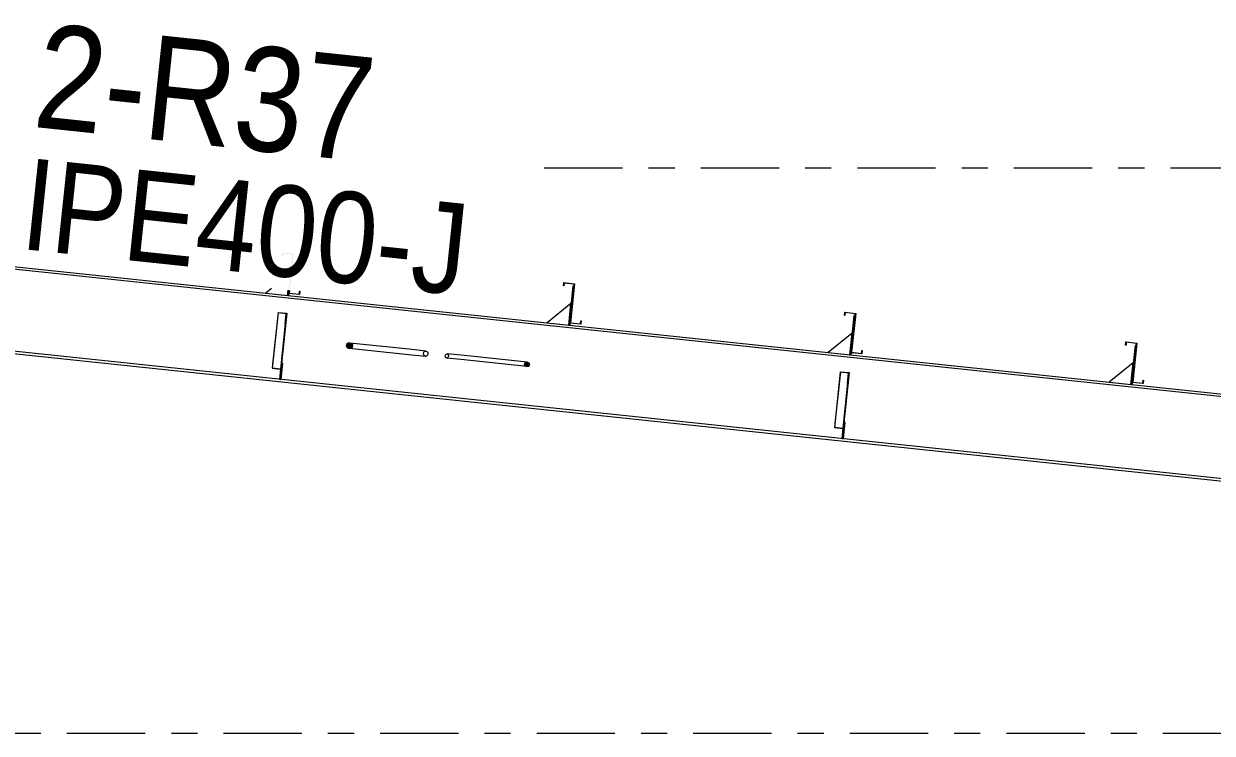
# Model space of a CAD drawing. Header units: millimetres. Extents: x -49 to 773, y -82 to 492.
# Drawn here: x 270.4 to 315.95, y 425.75 to 452.93 of the extents above; entities that cross this region are included whole.
import ezdxf

# ---------------------------------------------------------------- set-up
doc = ezdxf.new("R2010")
doc.units = ezdxf.units.MM
for name, pattern in [('XKITLINE00', [0]), ('XKITLINE02', [4, 2, -2]), ('XKITLINE03', [6, 3, -1, 1, -1])]:
    doc.linetypes.add(name, pattern=pattern)
for name, color, linetype, lineweight in [('Part', 2, 'Continuous', 0), ('PartMark', 7, 'Continuous', 0), ('S-grid', 1, 'Continuous', 0)]:
    doc.layers.add(name, color=color, linetype=linetype, lineweight=lineweight)
doc.styles.add('ARIAL', font='ARIAL.TTF')

# ---------------------------------------------------------------- blocks, each defined once
blk = doc.blocks.new('*A404')
at = {"layer": 'Part'}
blk.add_hatch(color=3, dxfattribs=at).paths.add_polyline_path([(291.736, 441.439), (291.748, 441.549), (291.763, 441.547), (291.749, 441.423), (291.335, 441.467), (291.493, 442.96), (291.108, 443), (291.097, 442.891), (291.082, 442.893), (291.095, 443.017), (291.509, 442.973), (291.352, 441.48)], flags=17)
blk = doc.blocks.new('*A405')
at = {"layer": 'Part'}
blk.add_hatch(color=3, dxfattribs=at).paths.add_polyline_path([(282.964, 440.681), (283.008, 440.637), (283.02, 440.584), (282.997, 440.534), (282.945, 440.501), (282.877, 440.494), (282.813, 440.515), (282.768, 440.558), (282.756, 440.612), (282.779, 440.662), (282.832, 440.694), (282.899, 440.701)], flags=17)
blk = doc.blocks.new('*A406')
at = {"layer": 'Part'}
blk.add_hatch(color=3, dxfattribs=at).paths.add_polyline_path([(280.963, 442.576), (280.974, 442.685), (280.989, 442.683), (280.976, 442.559), (280.561, 442.603), (280.719, 444.096), (280.334, 444.137), (280.323, 444.027), (280.308, 444.029), (280.321, 444.153), (280.736, 444.11), (280.578, 442.616)], flags=17)
blk = doc.blocks.new('*A410')
at = {"layer": 'Part'}
blk.add_hatch(color=3, dxfattribs=at).paths.add_polyline_path([(280.147, 441.855), (280.15, 441.876), (280.481, 441.841), (280.437, 441.421), (280.42, 441.423), (280.462, 441.822)], flags=17)
blk = doc.blocks.new('*A411')
at = {"layer": 'Part'}
blk.add_hatch(color=3, dxfattribs=at).paths.add_polyline_path([(289.7, 439.963), (289.774, 439.931), (289.799, 439.869), (289.762, 439.814), (289.683, 439.797), (289.609, 439.83), (289.583, 439.892), (289.621, 439.947)], flags=17)
blk = doc.blocks.new('*A413')
at = {"layer": 'Part'}
blk.add_hatch(color=3, dxfattribs=at).paths.add_polyline_path([(313.283, 439.167), (313.295, 439.276), (313.31, 439.274), (313.297, 439.15), (312.882, 439.194), (313.04, 440.687), (312.655, 440.728), (312.644, 440.618), (312.629, 440.62), (312.642, 440.744), (313.056, 440.701), (312.899, 439.207)], flags=17)
blk = doc.blocks.new('*A414')
at = {"layer": 'Part'}
blk.add_hatch(color=3, dxfattribs=at).paths.add_polyline_path([(302.51, 440.303), (302.521, 440.412), (302.536, 440.411), (302.523, 440.286), (302.109, 440.33), (302.266, 441.824), (301.882, 441.864), (301.87, 441.755), (301.855, 441.756), (301.868, 441.881), (302.283, 441.837), (302.125, 440.344)], flags=17)
blk = doc.blocks.new('*A415')
at = {"layer": 'Part'}
blk.add_hatch(color=3, dxfattribs=at).paths.add_polyline_path([(291.736, 441.439), (291.748, 441.549), (291.763, 441.547), (291.749, 441.423), (291.335, 441.467), (291.493, 442.96), (291.108, 443), (291.097, 442.891), (291.082, 442.893), (291.095, 443.017), (291.509, 442.973), (291.352, 441.48)], flags=17)
blk = doc.blocks.new('*A416')
at = {"layer": 'Part'}
blk.add_hatch(color=3, dxfattribs=at).paths.add_polyline_path([(301.695, 439.582), (301.697, 439.603), (302.028, 439.568), (301.984, 439.148), (301.967, 439.15), (302.009, 439.549)], flags=17)
blk = doc.blocks.new('*A417')
at = {"layer": 'Part'}
blk.add_hatch(color=3, dxfattribs=at).paths.add_polyline_path([(280.963, 442.576), (280.974, 442.685), (280.989, 442.683), (280.976, 442.559), (280.561, 442.603), (280.719, 444.096), (280.334, 444.137), (280.323, 444.027), (280.308, 444.029), (280.321, 444.153), (280.736, 444.11), (280.578, 442.616)], flags=17)
blk = doc.blocks.new('*A421')
at = {"layer": 'Part'}
blk.add_hatch(color=3, dxfattribs=at).paths.add_polyline_path([(313.283, 439.167), (313.295, 439.276), (313.31, 439.274), (313.297, 439.15), (312.882, 439.194), (313.04, 440.687), (312.655, 440.728), (312.644, 440.618), (312.629, 440.62), (312.642, 440.744), (313.056, 440.701), (312.899, 439.207)], flags=17)
blk = doc.blocks.new('*A422')
at = {"layer": 'Part'}
blk.add_hatch(color=3, dxfattribs=at).paths.add_polyline_path([(302.51, 440.303), (302.521, 440.412), (302.536, 440.411), (302.523, 440.286), (302.109, 440.33), (302.266, 441.824), (301.882, 441.864), (301.87, 441.755), (301.855, 441.756), (301.868, 441.881), (302.283, 441.837), (302.125, 440.344)], flags=17)
blk = doc.blocks.new('*A1511')
at = {"layer": 'S-grid', "color": 1, "linetype": 'XKITLINE03', "lineweight": 0}
blk.add_line((290.348, 447.415), (537.176, 447.415), dxfattribs=at)
blk = doc.blocks.new('*A1512')
at = {"layer": 'S-grid', "color": 1, "linetype": 'XKITLINE03', "lineweight": 0}
blk.add_line((2.06, 425.748), (484.241, 425.748), dxfattribs=at)
blk = doc.blocks.new('*A1867')
at = {"layer": 'Part', "color": 7, "linetype": 'XKITLINE02', "lineweight": 0}
for p, q in [((269.132, 443.616), (268.805, 440.516)), ((269.134, 443.641), (269.143, 443.723)), ((341.777, 436.062), (341.427, 432.747)), ((334.082, 433.631), (333.751, 433.666)), ((334.071, 433.523), (333.739, 433.558))]:
    blk.add_line(p, q, dxfattribs=at)
at = {"layer": 'Part', "color": 2, "linetype": 'XKITLINE00', "lineweight": 0}
for p, q in [((269.134, 443.641), (269.132, 443.616)), ((341.765, 435.955), (269.132, 443.616)), ((269.143, 443.723), (341.777, 436.062)), ((268.805, 440.516), (268.793, 440.409)), ((333.739, 433.558), (268.793, 440.409)), ((333.751, 433.666), (268.805, 440.516)), ((341.438, 432.855), (334.082, 433.631)), ((341.427, 432.747), (334.071, 433.523))]:
    blk.add_line(p, q, dxfattribs=at)
blk = doc.blocks.new('*A1913')
at = {"layer": 'Part', "color": 2, "linetype": 'XKITLINE00', "lineweight": 0}
for p, q in [((301.855, 441.756), (301.868, 441.881)), ((301.868, 441.881), (302.283, 441.837)), ((301.882, 441.864), (301.87, 441.755)), ((302.266, 441.824), (301.882, 441.864)), ((302.109, 440.33), (302.266, 441.824)), ((302.283, 441.837), (302.125, 440.344)), ((301.87, 441.755), (301.855, 441.756)), ((302.51, 440.303), (302.521, 440.412)), ((302.521, 440.412), (302.536, 440.411)), ((302.536, 440.411), (302.523, 440.286)), ((302.523, 440.286), (302.109, 440.33)), ((302.125, 440.344), (302.51, 440.303))]:
    blk.add_line(p, q, dxfattribs=at)
blk = doc.blocks.new('*A1914')
at = {"layer": 'Part', "color": 2, "linetype": 'XKITLINE00', "lineweight": 0}
for p, q in [((291.082, 442.893), (291.095, 443.017)), ((291.097, 442.891), (291.082, 442.893)), ((291.095, 443.017), (291.509, 442.973)), ((291.108, 443), (291.097, 442.891)), ((291.493, 442.96), (291.108, 443)), ((291.335, 441.467), (291.493, 442.96)), ((291.509, 442.973), (291.352, 441.48)), ((291.749, 441.423), (291.335, 441.467)), ((291.352, 441.48), (291.736, 441.439)), ((291.736, 441.439), (291.748, 441.549)), ((291.748, 441.549), (291.763, 441.547)), ((291.763, 441.547), (291.749, 441.423))]:
    blk.add_line(p, q, dxfattribs=at)
blk = doc.blocks.new('*A1915')
at = {"layer": 'Part', "color": 2, "linetype": 'XKITLINE00', "lineweight": 0}
for p, q in [((282.779, 440.662), (282.756, 440.612)), ((282.756, 440.612), (282.768, 440.558)), ((282.768, 440.558), (282.813, 440.515)), ((282.832, 440.694), (282.779, 440.662)), ((282.813, 440.515), (282.877, 440.494)), ((282.899, 440.701), (282.832, 440.694)), ((282.877, 440.494), (282.945, 440.501)), ((285.151, 440.254), (282.877, 440.494)), ((285.173, 440.462), (282.899, 440.701)), ((282.964, 440.681), (282.899, 440.701)), ((282.945, 440.501), (282.997, 440.534)), ((283.008, 440.637), (282.964, 440.681)), ((282.997, 440.534), (283.02, 440.584)), ((283.02, 440.584), (283.008, 440.637))]:
    blk.add_line(p, q, dxfattribs=at)
at = {"layer": 'Part', "color": 7, "linetype": 'XKITLINE02', "lineweight": 0}
for p, q in [((285.817, 440.394), (285.173, 440.462)), ((285.795, 440.186), (285.151, 440.254)), ((285.725, 440.299), (285.741, 440.349)), ((285.73, 440.246), (285.725, 440.299)), ((285.756, 440.205), (285.73, 440.246)), ((285.741, 440.349), (285.775, 440.384)), ((285.795, 440.186), (285.756, 440.205)), ((285.775, 440.384), (285.817, 440.394)), ((285.837, 440.196), (285.795, 440.186)), ((285.817, 440.394), (285.856, 440.375)), ((285.871, 440.231), (285.837, 440.196)), ((285.856, 440.375), (285.882, 440.334)), ((285.887, 440.281), (285.871, 440.231)), ((285.882, 440.334), (285.887, 440.281))]:
    blk.add_line(p, q, dxfattribs=at)
blk = doc.blocks.new('*A1916')
at = {"layer": 'Part', "color": 2, "linetype": 'XKITLINE00', "lineweight": 0}
for p, q in [((280.561, 442.603), (280.574, 442.719)), ((280.589, 442.717), (280.578, 442.616)), ((280.973, 442.677), (280.974, 442.685)), ((280.974, 442.685), (280.989, 442.683)), ((280.989, 442.683), (280.988, 442.675)), ((280.976, 442.559), (280.561, 442.603)), ((280.578, 442.616), (280.963, 442.576)), ((280.963, 442.576), (280.973, 442.677)), ((280.988, 442.675), (280.976, 442.559))]:
    blk.add_line(p, q, dxfattribs=at)
blk = doc.blocks.new('*A1929')
at = {"layer": 'Part', "color": 2, "linetype": 'XKITLINE00', "lineweight": 0}
for p, q in [((280.147, 441.855), (279.924, 439.736)), ((280.147, 441.855), (280.15, 441.876)), ((280.462, 441.822), (280.147, 441.855)), ((280.15, 441.876), (280.481, 441.841)), ((280.481, 441.841), (280.253, 439.675)), ((280.42, 441.423), (280.462, 441.822)), ((280.42, 441.423), (280.213, 439.454)), ((280.437, 441.421), (280.42, 441.423)), ((279.924, 439.736), (280.239, 439.703)), ((280.213, 439.454), (280.229, 439.453))]:
    blk.add_line(p, q, dxfattribs=at)
at = {"layer": 'Part', "color": 7, "linetype": 'XKITLINE02', "lineweight": 0}
for p, q in [((279.925, 439.749), (280.257, 439.714)), ((280.253, 439.675), (280.229, 439.453))]:
    blk.add_line(p, q, dxfattribs=at)
blk = doc.blocks.new('*A1930')
at = {"layer": 'Part', "color": 7, "linetype": 'XKITLINE02', "lineweight": 0}
for p, q in [((280.15, 441.876), (279.924, 439.736)), ((280.462, 441.822), (280.213, 439.454)), ((280.229, 439.453), (280.481, 441.841)), ((279.924, 439.736), (280.239, 439.703)), ((279.925, 439.749), (280.257, 439.714)), ((280.213, 439.454), (280.229, 439.453))]:
    blk.add_line(p, q, dxfattribs=at)
blk = doc.blocks.new('*A1931')
at = {"layer": 'Part', "color": 7, "linetype": 'XKITLINE02', "lineweight": 0}
for p, q in [((280.28, 439.934), (280.214, 439.313)), ((280.256, 439.308), (280.321, 439.93)), ((280.321, 439.93), (280.28, 439.934)), ((280.214, 439.313), (280.256, 439.308)), ((280.228, 439.437), (280.269, 439.433))]:
    blk.add_line(p, q, dxfattribs=at)
blk = doc.blocks.new('*A1932')
at = {"layer": 'Part', "color": 2, "linetype": 'XKITLINE00', "lineweight": 0}
for p, q in [((280.532, 442.723), (280.511, 442.524)), ((280.561, 442.603), (280.553, 442.52))]:
    blk.add_line(p, q, dxfattribs=at)
at = {"layer": 'Part', "color": 7, "linetype": 'XKITLINE02', "lineweight": 0}
for p, q in [((280.561, 442.603), (280.574, 442.719)), ((280.553, 442.52), (280.511, 442.524))]:
    blk.add_line(p, q, dxfattribs=at)
blk = doc.blocks.new('*A1933')
at = {"layer": 'Part', "color": 2, "linetype": 'XKITLINE00', "lineweight": 0}
for p, q in [((280.214, 439.313), (280.253, 439.675)), ((280.321, 439.93), (280.256, 439.308)), ((280.28, 439.934), (280.321, 439.93))]:
    blk.add_line(p, q, dxfattribs=at)
at = {"layer": 'Part', "color": 7, "linetype": 'XKITLINE02', "lineweight": 0}
for p, q in [((280.253, 439.675), (280.28, 439.934)), ((280.256, 439.308), (280.214, 439.313)), ((280.228, 439.437), (280.269, 439.433))]:
    blk.add_line(p, q, dxfattribs=at)
blk = doc.blocks.new('*A1934')
at = {"layer": 'Part', "color": 2, "linetype": 'XKITLINE00', "lineweight": 0}
blk.add_line((279.902, 442.79), (279.683, 442.612), dxfattribs=at)
at = {"layer": 'Part', "color": 7, "linetype": 'XKITLINE02', "lineweight": 0}
for p, q in [((280.511, 442.524), (280.532, 442.723)), ((279.683, 442.612), (280.511, 442.524))]:
    blk.add_line(p, q, dxfattribs=at)
blk = doc.blocks.new('*A1935')
at = {"layer": 'Part', "color": 7, "linetype": 'XKITLINE02', "lineweight": 0}
for p, q in [((286.558, 440.211), (286.582, 440.267)), ((286.57, 440.15), (286.558, 440.211)), ((286.612, 440.121), (286.57, 440.15)), ((286.582, 440.267), (286.63, 440.287)), ((286.66, 440.141), (286.612, 440.121)), ((287.279, 440.051), (286.612, 440.121)), ((287.297, 440.217), (286.63, 440.287)), ((286.63, 440.287), (286.672, 440.258)), ((286.685, 440.197), (286.66, 440.141)), ((286.672, 440.258), (286.685, 440.197))]:
    blk.add_line(p, q, dxfattribs=at)
at = {"layer": 'Part', "color": 2, "linetype": 'XKITLINE00', "lineweight": 0}
for p, q in [((289.683, 439.797), (287.279, 440.051)), ((289.7, 439.963), (287.297, 440.217)), ((289.621, 439.947), (289.583, 439.892)), ((289.7, 439.963), (289.621, 439.947)), ((289.774, 439.931), (289.7, 439.963)), ((289.583, 439.892), (289.609, 439.83)), ((289.609, 439.83), (289.683, 439.797)), ((289.683, 439.797), (289.762, 439.814)), ((289.762, 439.814), (289.799, 439.869)), ((289.799, 439.869), (289.774, 439.931))]:
    blk.add_line(p, q, dxfattribs=at)
blk = doc.blocks.new('*A1937')
at = {"layer": 'Part', "color": 2, "linetype": 'XKITLINE00', "lineweight": 0}
for p, q in [((312.629, 440.62), (312.642, 440.744)), ((312.644, 440.618), (312.629, 440.62)), ((312.642, 440.744), (313.056, 440.701)), ((312.655, 440.728), (312.644, 440.618)), ((313.04, 440.687), (312.655, 440.728)), ((312.882, 439.194), (313.04, 440.687)), ((313.056, 440.701), (312.899, 439.207)), ((313.297, 439.15), (312.882, 439.194)), ((312.899, 439.207), (313.283, 439.167)), ((313.283, 439.167), (313.295, 439.276)), ((313.295, 439.276), (313.31, 439.274)), ((313.31, 439.274), (313.297, 439.15))]:
    blk.add_line(p, q, dxfattribs=at)
blk = doc.blocks.new('*A1938')
at = {"layer": 'Part', "color": 2, "linetype": 'XKITLINE00', "lineweight": 0}
for p, q in [((301.855, 441.756), (301.868, 441.881)), ((301.868, 441.881), (302.283, 441.837)), ((301.882, 441.864), (301.87, 441.755)), ((302.266, 441.824), (301.882, 441.864)), ((302.109, 440.33), (302.266, 441.824)), ((302.283, 441.837), (302.125, 440.344)), ((301.87, 441.755), (301.855, 441.756)), ((302.51, 440.303), (302.521, 440.412)), ((302.521, 440.412), (302.536, 440.411)), ((302.536, 440.411), (302.523, 440.286)), ((302.523, 440.286), (302.109, 440.33)), ((302.125, 440.344), (302.51, 440.303))]:
    blk.add_line(p, q, dxfattribs=at)
blk = doc.blocks.new('*A1939')
at = {"layer": 'Part', "color": 2, "linetype": 'XKITLINE00', "lineweight": 0}
for p, q in [((291.082, 442.893), (291.095, 443.017)), ((291.097, 442.891), (291.082, 442.893)), ((291.095, 443.017), (291.509, 442.973)), ((291.108, 443), (291.097, 442.891)), ((291.493, 442.96), (291.108, 443)), ((291.335, 441.467), (291.493, 442.96)), ((291.509, 442.973), (291.352, 441.48)), ((291.749, 441.423), (291.335, 441.467)), ((291.352, 441.48), (291.736, 441.439)), ((291.736, 441.439), (291.748, 441.549)), ((291.748, 441.549), (291.763, 441.547)), ((291.763, 441.547), (291.749, 441.423))]:
    blk.add_line(p, q, dxfattribs=at)
blk = doc.blocks.new('*A1940')
at = {"layer": 'Part', "color": 2, "linetype": 'XKITLINE00', "lineweight": 0}
blk.add_line((312.919, 439.944), (312.003, 439.203), dxfattribs=at)
at = {"layer": 'Part', "color": 7, "linetype": 'XKITLINE02', "lineweight": 0}
for p, q in [((312.832, 439.115), (312.919, 439.944)), ((312.003, 439.203), (312.832, 439.115))]:
    blk.add_line(p, q, dxfattribs=at)
blk = doc.blocks.new('*A1941')
at = {"layer": 'Part', "color": 2, "linetype": 'XKITLINE00', "lineweight": 0}
for p, q in [((312.989, 440.607), (312.832, 439.115)), ((313.031, 440.603), (312.989, 440.607)), ((312.882, 439.194), (312.873, 439.111))]:
    blk.add_line(p, q, dxfattribs=at)
at = {"layer": 'Part', "color": 7, "linetype": 'XKITLINE02', "lineweight": 0}
for p, q in [((312.882, 439.194), (313.031, 440.603)), ((312.873, 439.111), (312.832, 439.115))]:
    blk.add_line(p, q, dxfattribs=at)
blk = doc.blocks.new('*A1942')
at = {"layer": 'Part', "color": 2, "linetype": 'XKITLINE00', "lineweight": 0}
blk.add_line((302.146, 441.08), (301.23, 440.339), dxfattribs=at)
at = {"layer": 'Part', "color": 7, "linetype": 'XKITLINE02', "lineweight": 0}
for p, q in [((302.058, 440.252), (302.146, 441.08)), ((301.23, 440.339), (302.058, 440.252))]:
    blk.add_line(p, q, dxfattribs=at)
blk = doc.blocks.new('*A1943')
at = {"layer": 'Part', "color": 2, "linetype": 'XKITLINE00', "lineweight": 0}
for p, q in [((301.762, 437.04), (301.8, 437.402)), ((301.869, 437.657), (301.803, 437.036)), ((301.827, 437.662), (301.869, 437.657))]:
    blk.add_line(p, q, dxfattribs=at)
at = {"layer": 'Part', "color": 7, "linetype": 'XKITLINE02', "lineweight": 0}
for p, q in [((301.8, 437.402), (301.827, 437.662)), ((301.803, 437.036), (301.762, 437.04)), ((301.775, 437.164), (301.816, 437.16))]:
    blk.add_line(p, q, dxfattribs=at)
blk = doc.blocks.new('*A1944')
at = {"layer": 'Part', "color": 2, "linetype": 'XKITLINE00', "lineweight": 0}
for p, q in [((302.216, 441.743), (302.058, 440.252)), ((302.257, 441.739), (302.216, 441.743)), ((302.109, 440.33), (302.1, 440.247))]:
    blk.add_line(p, q, dxfattribs=at)
at = {"layer": 'Part', "color": 7, "linetype": 'XKITLINE02', "lineweight": 0}
for p, q in [((302.109, 440.33), (302.257, 441.739)), ((302.1, 440.247), (302.058, 440.252))]:
    blk.add_line(p, q, dxfattribs=at)
blk = doc.blocks.new('*A1945')
at = {"layer": 'Part', "color": 7, "linetype": 'XKITLINE02', "lineweight": 0}
for p, q in [((301.827, 437.662), (301.762, 437.04)), ((301.803, 437.036), (301.869, 437.657)), ((301.869, 437.657), (301.827, 437.662)), ((301.762, 437.04), (301.803, 437.036)), ((301.775, 437.164), (301.816, 437.16))]:
    blk.add_line(p, q, dxfattribs=at)
blk = doc.blocks.new('*A1946')
at = {"layer": 'Part', "color": 7, "linetype": 'XKITLINE02', "lineweight": 0}
for p, q in [((301.697, 439.603), (301.471, 437.463)), ((302.009, 439.549), (301.76, 437.182)), ((301.776, 437.18), (302.028, 439.568)), ((301.471, 437.463), (301.786, 437.43)), ((301.472, 437.477), (301.804, 437.442)), ((301.76, 437.182), (301.776, 437.18))]:
    blk.add_line(p, q, dxfattribs=at)
blk = doc.blocks.new('*A1947')
at = {"layer": 'Part', "color": 2, "linetype": 'XKITLINE00', "lineweight": 0}
for p, q in [((301.695, 439.582), (301.471, 437.463)), ((301.695, 439.582), (301.697, 439.603)), ((302.009, 439.549), (301.695, 439.582)), ((301.697, 439.603), (302.028, 439.568)), ((302.028, 439.568), (301.8, 437.402)), ((301.967, 439.15), (302.009, 439.549)), ((301.967, 439.15), (301.76, 437.182)), ((301.984, 439.148), (301.967, 439.15)), ((301.471, 437.463), (301.786, 437.43)), ((301.76, 437.182), (301.776, 437.18))]:
    blk.add_line(p, q, dxfattribs=at)
at = {"layer": 'Part', "color": 7, "linetype": 'XKITLINE02', "lineweight": 0}
for p, q in [((301.472, 437.477), (301.804, 437.442)), ((301.8, 437.402), (301.776, 437.18))]:
    blk.add_line(p, q, dxfattribs=at)
blk = doc.blocks.new('*A1948')
at = {"layer": 'Part', "color": 2, "linetype": 'XKITLINE00', "lineweight": 0}
blk.add_line((291.372, 442.217), (290.456, 441.475), dxfattribs=at)
at = {"layer": 'Part', "color": 7, "linetype": 'XKITLINE02', "lineweight": 0}
for p, q in [((291.285, 441.388), (291.372, 442.217)), ((290.456, 441.475), (291.285, 441.388))]:
    blk.add_line(p, q, dxfattribs=at)
blk = doc.blocks.new('*A1949')
at = {"layer": 'Part', "color": 2, "linetype": 'XKITLINE00', "lineweight": 0}
for p, q in [((291.442, 442.88), (291.285, 441.388)), ((291.484, 442.875), (291.442, 442.88)), ((291.335, 441.467), (291.326, 441.384))]:
    blk.add_line(p, q, dxfattribs=at)
at = {"layer": 'Part', "color": 7, "linetype": 'XKITLINE02', "lineweight": 0}
for p, q in [((291.335, 441.467), (291.484, 442.875)), ((291.326, 441.384), (291.285, 441.388))]:
    blk.add_line(p, q, dxfattribs=at)
blk = doc.blocks.new('*A1950')
at = {"layer": 'Part', "color": 2, "linetype": 'XKITLINE00', "lineweight": 0}
for p, q in [((280.561, 442.603), (280.574, 442.719)), ((280.589, 442.717), (280.578, 442.616)), ((280.973, 442.677), (280.974, 442.685)), ((280.974, 442.685), (280.989, 442.683)), ((280.989, 442.683), (280.988, 442.675)), ((280.976, 442.559), (280.561, 442.603)), ((280.578, 442.616), (280.963, 442.576)), ((280.963, 442.576), (280.973, 442.677)), ((280.988, 442.675), (280.976, 442.559))]:
    blk.add_line(p, q, dxfattribs=at)
blk = doc.blocks.new('*A1954')
at = {"layer": 'Part', "color": 2, "linetype": 'XKITLINE00', "lineweight": 0}
for p, q in [((312.629, 440.62), (312.642, 440.744)), ((312.644, 440.618), (312.629, 440.62)), ((312.642, 440.744), (313.056, 440.701)), ((312.655, 440.728), (312.644, 440.618)), ((313.04, 440.687), (312.655, 440.728)), ((312.882, 439.194), (313.04, 440.687)), ((313.056, 440.701), (312.899, 439.207)), ((313.297, 439.15), (312.882, 439.194)), ((312.899, 439.207), (313.283, 439.167)), ((313.283, 439.167), (313.295, 439.276)), ((313.295, 439.276), (313.31, 439.274)), ((313.31, 439.274), (313.297, 439.15))]:
    blk.add_line(p, q, dxfattribs=at)
blk = doc.blocks.new('*A2063')
at = {"layer": 'PartMark', "color": 3, "style": 'ARIAL', "width": 0.85}
blk.add_text('2-R37', height=4, rotation=-6.0218, dxfattribs=at).set_placement((270.704, 448.989))
at = {"layer": 'PartMark', "color": 7, "style": 'ARIAL', "width": 0.85}
blk.add_text('IPE400-J', height=3.5, rotation=-6.0218, dxfattribs=at).set_placement((270.211, 444.315))

msp = doc.modelspace()

# ---------------------------------------------------------------- block references
at = {"lineweight": 0}
for name in ['*A2063', '*A1511', '*A406', '*A417', '*A1867', '*A1934', '*A1932', '*A1916', '*A1950', '*A404', '*A415', '*A1914', '*A1939', '*A1949', '*A1929', '*A1930', '*A410', '*A1948', '*A414', '*A422', '*A1913', '*A1938', '*A1944', '*A1942', '*A405', '*A1915', '*A413', '*A421', '*A1937', '*A1954', '*A1941', '*A1935', '*A411', '*A1931', '*A1933', '*A1946', '*A1947', '*A416', '*A1940', '*A1943', '*A1945', '*A1512']:
    msp.add_blockref(name, (0, 0), dxfattribs=at)

doc.saveas('drawing.dxf')
